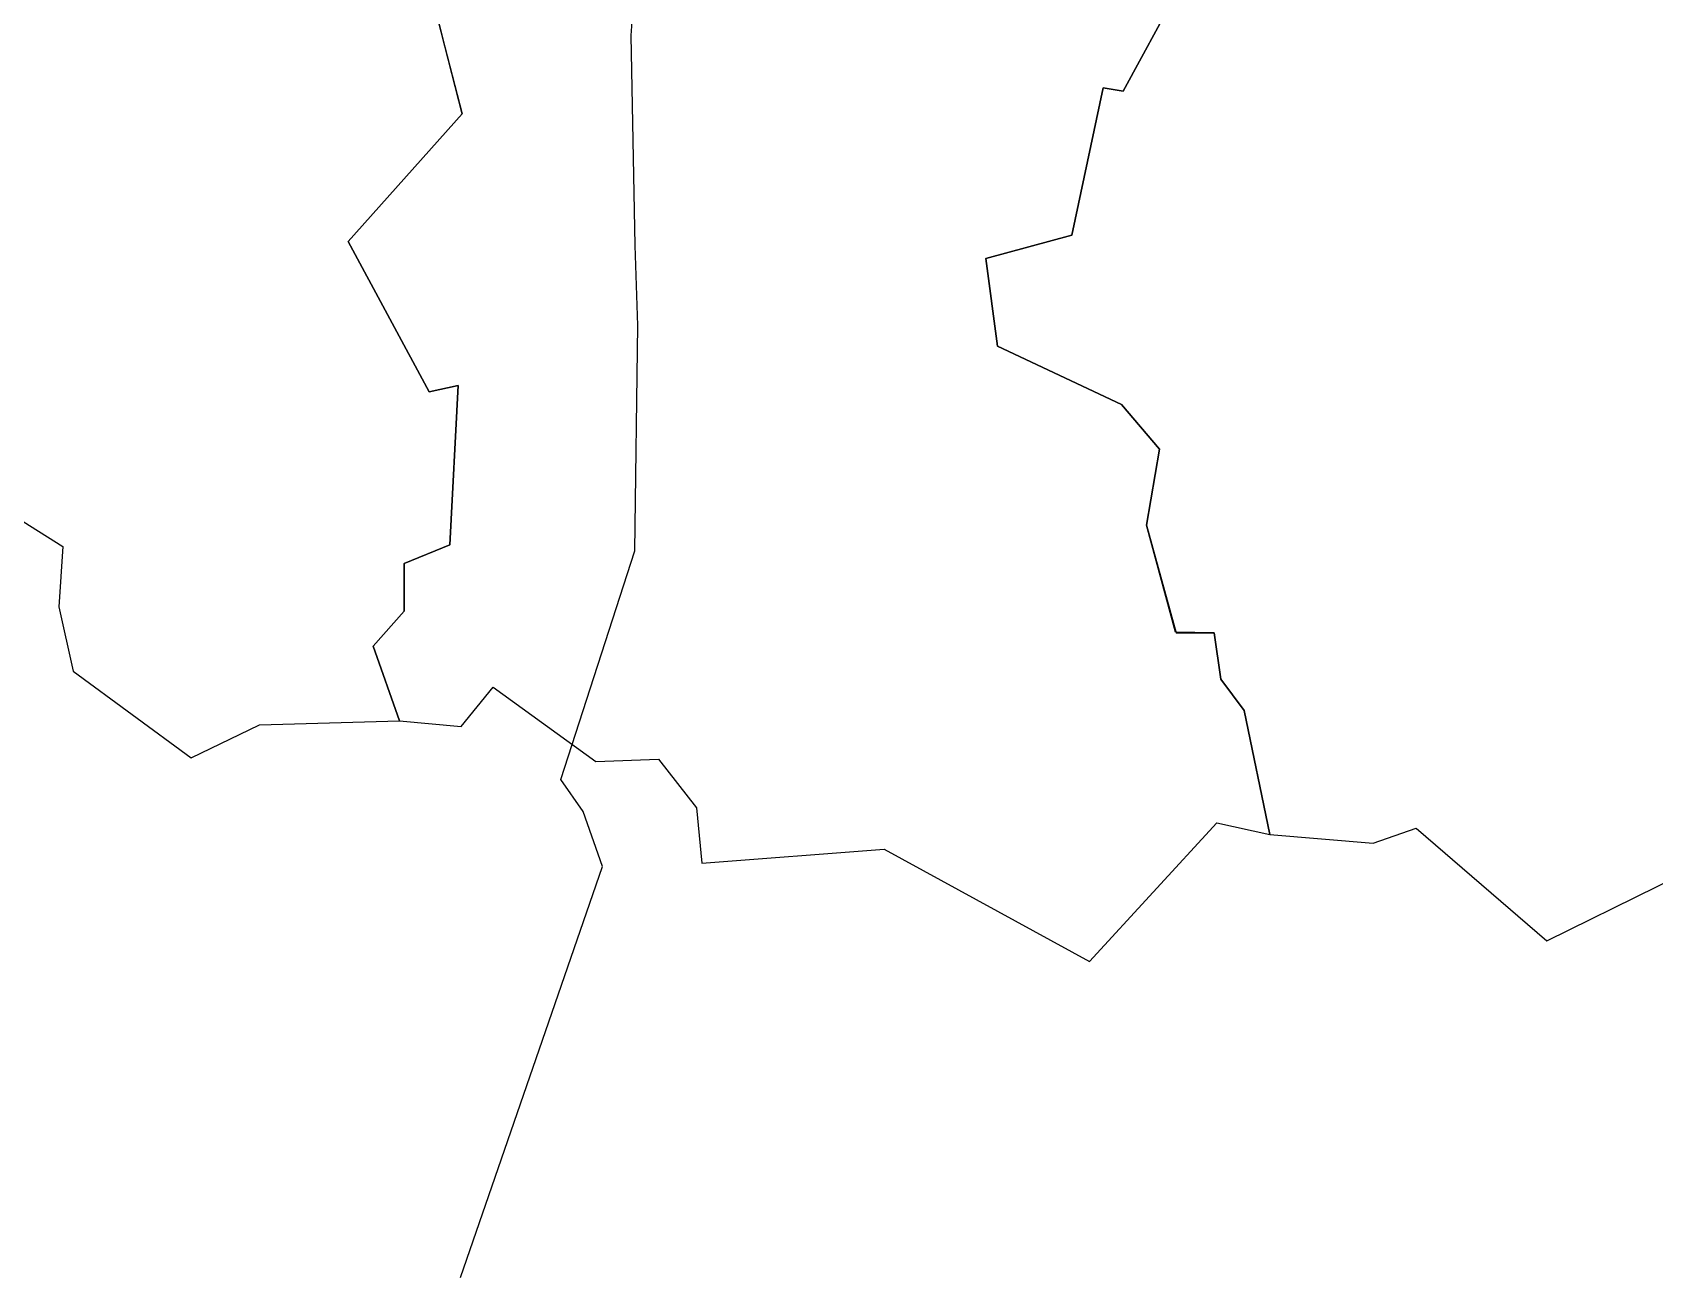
# Model space of a CAD drawing. Extents: x -55316 to 65086, y -54159 to 22922.
# Drawn here: x -14686 to 26554, y -54159 to -22496 of the extents above; entities that cross this region are included whole.
import ezdxf

# ---------------------------------------------------------------- set-up
doc = ezdxf.new("R2010")
doc.units = 0
doc.header["$MEASUREMENT"] = 0
doc.layers.add('LINKS', color=7, linetype='Continuous')
doc.layers.add('ZONES', color=7, linetype='Continuous')

msp = doc.modelspace()

# ---------------------------------------------------------------- linework, layer by layer
at = {"layer": 'LINKS', "color": 251, "linetype": 'Continuous'}
msp.add_lwpolyline([(-3806.3, -54158.8), (-192, -43701.5), (-683.1, -42310), (-1256.1, -41491.5), (626.5, -35680.1), (708.3, -29950.5), (634.7, -27917.3), (536.6, -22577.6), (832.2, -18414), (1191.9, -16896.7), (1176.3, -16552.5), (1098.1, -16114.5), (691.4, -15269.8), (-153.3, -14143.6), (-309.8, -13862), (-481.8, -13345.8), (-594.6, -12664.4)], dxfattribs=at)
at = {"layer": 'ZONES', "color": 1, "linetype": 'Continuous'}
for points in [[(-17175.2, -33517.2), (-13913.3, -35569), (-14018.5, -37105.3), (-13650.2, -38736.3), (-10651.3, -40946), (-8915.1, -40104.2), (-5351.2, -40005.4), (-6021.5, -38104.9), (-5232.3, -37210.5), (-5232.3, -36000.5), (-4074.8, -35527), (-3864.4, -31475.8), (-4601, -31633.7), (-6660.6, -27808.2), (-3764.3, -24567.1), (-4557.3, -21443.2)], [(-4557.3, -21443.2), (-4200.2, -22864.5), (-3764.3, -24567.1), (-6660.6, -27808.2), (-4601, -31633.7), (-3864.4, -31475.8), (-4074.8, -35527), (-5232.3, -36000.5), (-5232.3, -37210.5), (-6021.5, -38104.9), (-5351.2, -40005.4), (-3783.2, -40143.3), (-2975.1, -39146.6), (-362.1, -41032.3), (1227.2, -40978.4), (2196.9, -42217.5), (2331.6, -43618.2), (6964.8, -43268.1), (12190.7, -46123.4), (15423.1, -42594.6), (16768.6, -42888.2), (16116.4, -39742.5), (15527.2, -38942.8), (15358.8, -37764.3), (14372.6, -37745.9), (13633.1, -35028.5), (13969.9, -33092.4), (13001.8, -31955.9), (9845.1, -30474.4), (9550.5, -28243.6), (11739.1, -27654.4), (12538.8, -23908.4), (13043.9, -23992.6), (14390.8, -21509.3)], [(14390.8, -21509.3), (13043.9, -23992.6), (12538.8, -23908.4), (11739.1, -27654.4), (9550.5, -28243.6), (9845.1, -30474.4), (13001.8, -31955.9), (13969.9, -33092.4), (13633.1, -35028.5), (14390.8, -37764.3), (15358.8, -37764.3), (15527.2, -38942.8), (16116.4, -39742.5), (16768.6, -42888.2), (19399.4, -43109.7), (20493.7, -42730.9), (23818.8, -45593), (29458.8, -42815.1)]]:
    msp.add_lwpolyline(points, dxfattribs=at)

doc.saveas('drawing.dxf')
